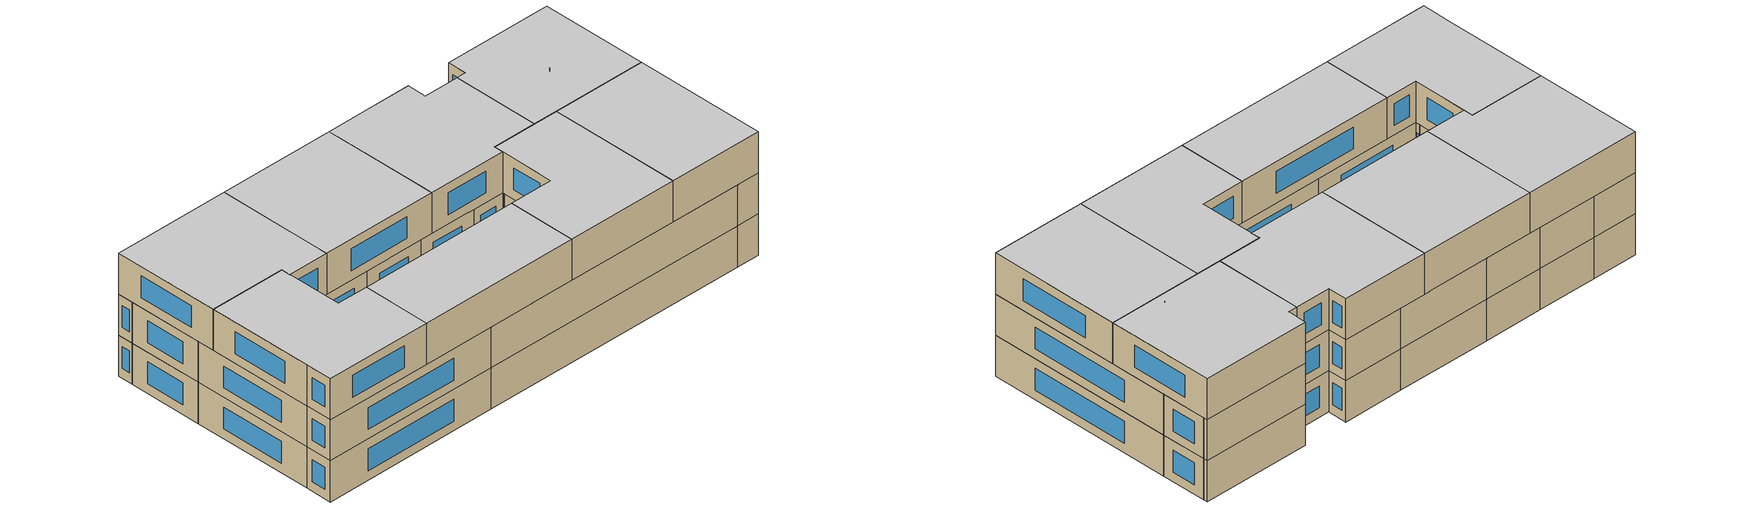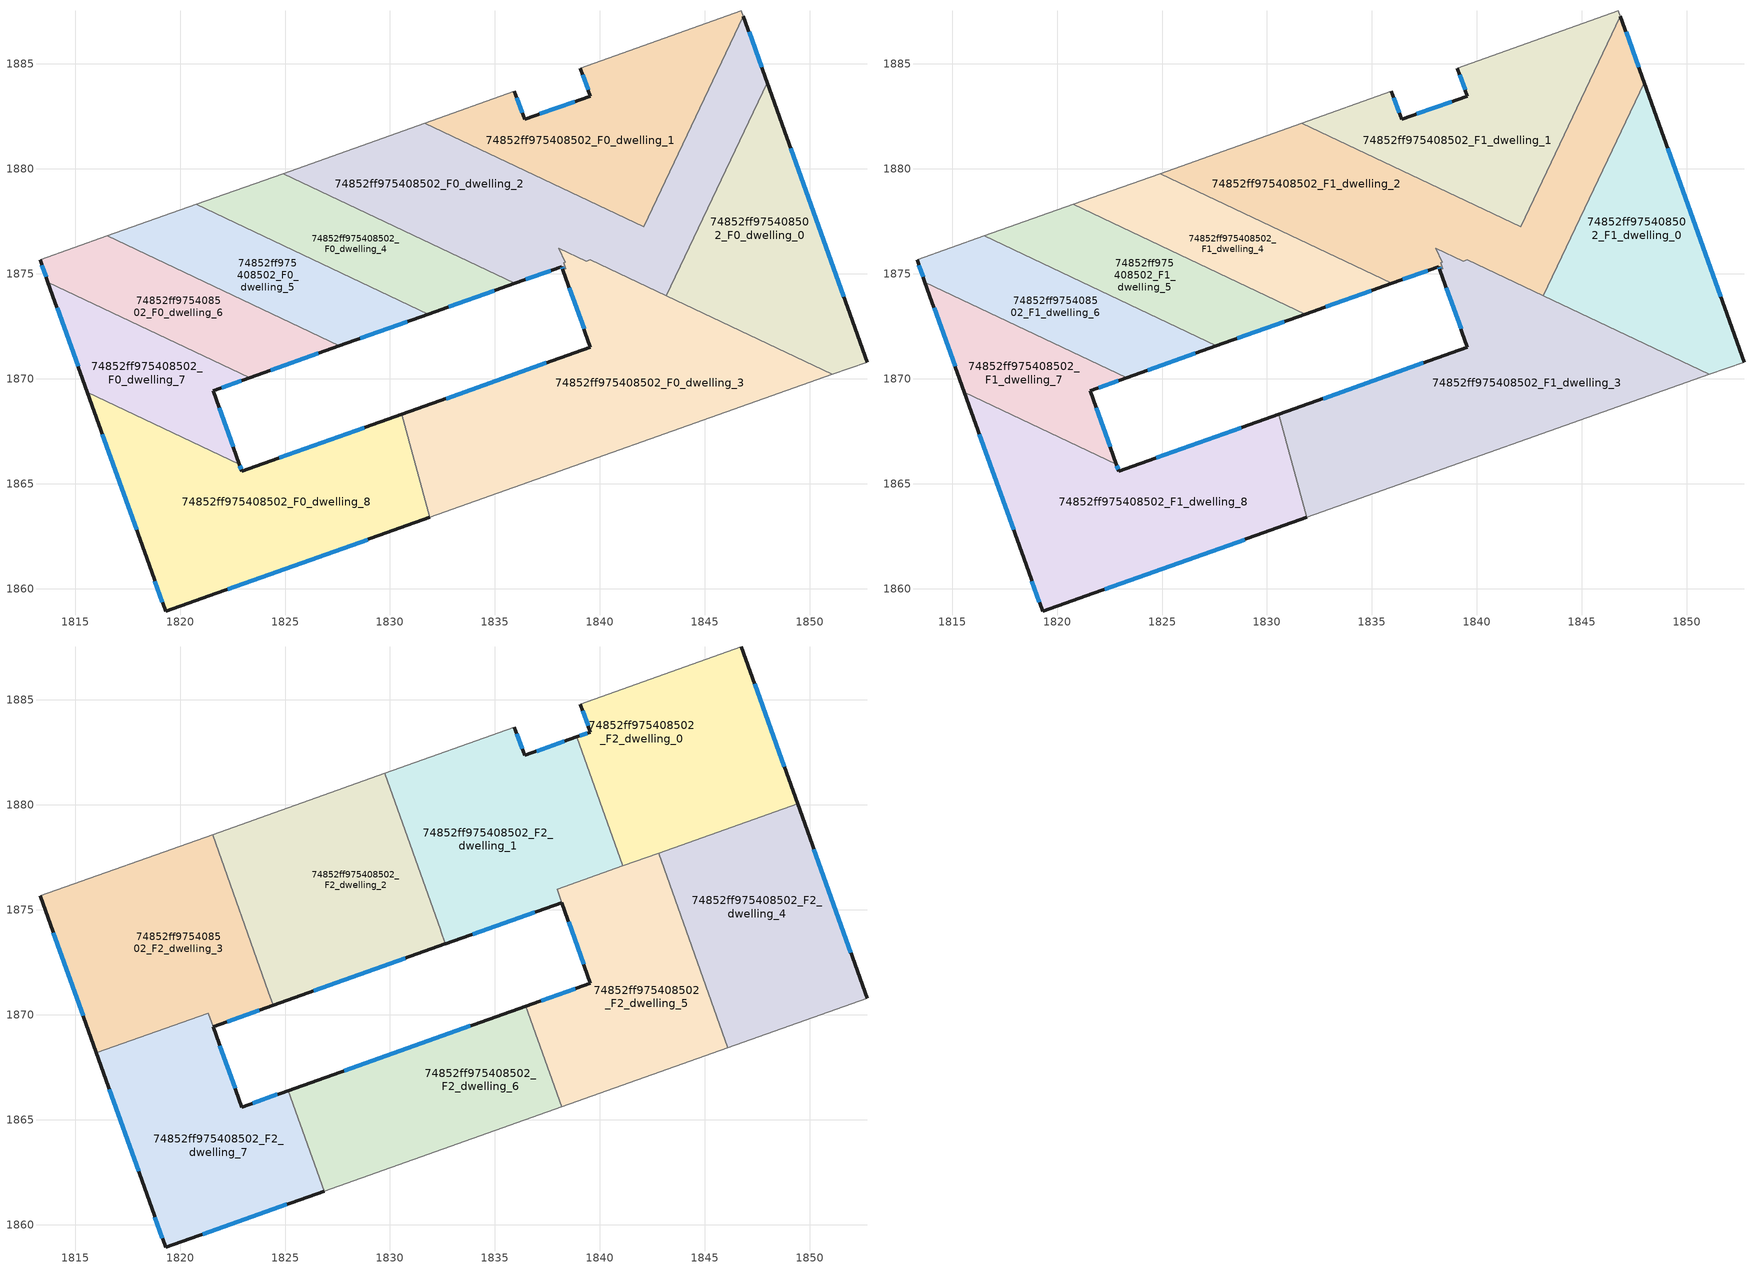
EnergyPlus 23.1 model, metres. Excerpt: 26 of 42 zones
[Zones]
74852ff975408502_F0_dwelling_0
 floor ground (EU_floor_Construction): 1847.98,1884.11 1852.73,1870.79 1851.09,1870.21 1843.17,1873.96 z0
 wall outside (EU_wall_Construction): 1852.73,1870.79 1847.98,1884.11 z0:3
 wall adiabatic (EU_wall_Construction): 1851.09,1870.21 1852.73,1870.79 z0:3
 wall to 74852ff975408502_F0_dwelling_2 (EU_wall_Construction): 1847.98,1884.11 1843.17,1873.96 z0:3
 wall to 74852ff975408502_F0_dwelling_3 (EU_wall_Construction): 1843.17,1873.96 1851.09,1870.21 z0:3
 window (EU_Window_Construction): 1851.62,1873.92 1849.09,1880.98 z0.7:2.3
74852ff975408502_F0_dwelling_1
 floor ground (EU_floor_Construction): 1846.75,1887.54 1846.85,1887.27 1842.1,1877.24 1831.67,1882.18 1835.93,1883.69 1836.41,1882.36 1839.55,1883.47 1839.07,1884.81 z0
 wall outside (EU_wall_Construction): 1839.07,1884.81 1839.55,1883.47 1836.41,1882.36 1835.93,1883.69 z0:3
 wall adiabatic (EU_wall_Construction): 1846.85,1887.27 1846.75,1887.54 1839.07,1884.81 / 1835.93,1883.69 1831.67,1882.18 z0:3
 wall to 74852ff975408502_F0_dwelling_2 (EU_wall_Construction): 1831.67,1882.18 1842.1,1877.24 1846.85,1887.27 z0:3
 window (EU_Window_Construction): 1839.18,1884.49 1839.44,1883.78 / 1836.3,1882.67 1836.05,1883.38 / 1838.81,1883.21 1837.15,1882.62 z0.7:2.3
74852ff975408502_F0_dwelling_2
 floor ground (EU_floor_Construction): 1846.85,1887.27 1847.98,1884.11 1843.17,1873.96 1839.55,1875.67 1839.36,1875.6 1838.04,1876.22 1838.36,1875.56 1838.28,1875.53 1838.38,1875.25 1838.24,1875.2 1838.19,1875.34 1835.95,1874.55 1824.9,1879.78 1831.67,1882.18 1842.1,1877.24 z0
 wall outside (EU_wall_Construction): 1835.95,1874.55 1838.19,1875.34 1838.24,1875.2 / 1847.98,1884.11 1846.85,1887.27 z0:3
 wall to 74852ff975408502_F0_dwelling_3 (EU_wall_Construction): 1838.24,1875.2 1838.38,1875.25 1838.28,1875.53 1838.36,1875.56 1838.04,1876.22 1839.36,1875.6 1839.55,1875.67 1843.17,1873.96 z0:3
 wall to 74852ff975408502_F0_dwelling_4 (EU_wall_Construction): 1824.9,1879.78 1835.95,1874.55 z0:3
 wall adiabatic (EU_wall_Construction): 1831.67,1882.18 1824.9,1879.78 z0:3
 window (EU_Window_Construction): 1838.2,1875.31 1838.23,1875.23 / 1836.48,1874.73 1837.66,1875.16 / 1847.71,1884.85 1847.11,1886.53 z0.7:2.3
74852ff975408502_F0_dwelling_3
 floor ground (EU_floor_Construction): 1851.09,1870.21 1831.9,1863.39 1830.57,1868.31 1839.56,1871.5 1838.24,1875.2 1838.38,1875.25 1838.28,1875.53 1838.37,1875.56 1838.04,1876.22 1839.36,1875.6 1839.55,1875.67 z0
 wall outside (EU_wall_Construction): 1838.24,1875.2 1839.56,1871.5 1830.57,1868.31 z0:3
 wall adiabatic (EU_wall_Construction): 1831.9,1863.39 1851.09,1870.21 z0:3
 wall to 74852ff975408502_F0_dwelling_8 (EU_wall_Construction): 1830.57,1868.31 1831.9,1863.39 z0:3
 window (EU_Window_Construction): 1837.44,1870.75 1832.68,1869.06 / 1838.55,1874.33 1839.25,1872.37 z0.7:2.3
74852ff975408502_F0_dwelling_4
 floor ground (EU_floor_Construction): 1835.95,1874.55 1831.82,1873.08 1820.77,1878.31 1824.9,1879.78 z0
 wall outside (EU_wall_Construction): 1831.82,1873.08 1835.95,1874.55 z0:3
 wall to 74852ff975408502_F0_dwelling_5 (EU_wall_Construction): 1820.77,1878.31 1831.82,1873.08 z0:3
 wall adiabatic (EU_wall_Construction): 1824.9,1879.78 1820.77,1878.31 z0:3
 window (EU_Window_Construction): 1832.79,1873.42 1834.98,1874.2 z0.7:2.3
74852ff975408502_F0_dwelling_5
 floor ground (EU_floor_Construction): 1831.82,1873.08 1827.59,1871.58 1816.54,1876.81 1820.77,1878.31 z0
 wall outside (EU_wall_Construction): 1827.59,1871.58 1831.82,1873.08 z0:3
 wall to 74852ff975408502_F0_dwelling_6 (EU_wall_Construction): 1816.54,1876.81 1827.59,1871.58 z0:3
 wall adiabatic (EU_wall_Construction): 1820.77,1878.31 1816.54,1876.81 z0:3
 window (EU_Window_Construction): 1828.58,1871.93 1830.83,1872.73 z0.7:2.3
74852ff975408502_F0_dwelling_6
 floor ground (EU_floor_Construction): 1827.59,1871.58 1823.31,1870.06 1813.7,1874.61 1813.32,1875.67 1816.54,1876.81 z0
 wall outside (EU_wall_Construction): 1823.31,1870.06 1827.59,1871.58 / 1813.32,1875.67 1813.7,1874.61 z0:3
 wall to 74852ff975408502_F0_dwelling_7 (EU_wall_Construction): 1813.7,1874.61 1823.31,1870.06 z0:3
 wall adiabatic (EU_wall_Construction): 1816.54,1876.81 1813.32,1875.67 z0:3
 window (EU_Window_Construction): 1824.32,1870.41 1826.59,1871.22 / 1813.41,1875.42 1813.61,1874.86 z0.7:2.3
74852ff975408502_F0_dwelling_7
 floor ground (EU_floor_Construction): 1823.31,1870.06 1821.57,1869.44 1822.83,1865.94 1815.58,1869.37 1813.7,1874.61 z0
 wall outside (EU_wall_Construction): 1822.83,1865.94 1821.57,1869.44 1823.31,1870.06 / 1813.7,1874.61 1815.58,1869.37 z0:3
 wall to 74852ff975408502_F0_dwelling_8 (EU_wall_Construction): 1815.58,1869.37 1822.83,1865.94 z0:3
 window (EU_Window_Construction): 1822.53,1866.76 1821.87,1868.62 / 1814.14,1873.38 1815.14,1870.6 / 1821.98,1869.58 1822.9,1869.91 z0.7:2.3
74852ff975408502_F0_dwelling_8
 floor ground (EU_floor_Construction): 1830.57,1868.31 1831.9,1863.39 1819.31,1858.92 1818.64,1860.8 1815.58,1869.37 1822.83,1865.94 1822.95,1865.6 z0
 wall outside (EU_wall_Construction): 1815.58,1869.37 1818.64,1860.8 1819.31,1858.92 1831.9,1863.39 / 1830.57,1868.31 1822.95,1865.6 1822.83,1865.94 z0:3
 window (EU_Window_Construction): 1822.27,1859.97 1828.94,1862.34 / 1818.8,1860.36 1819.16,1859.36 / 1816.3,1867.36 1817.92,1862.82 / 1822.92,1865.68 1822.85,1865.86 / 1828.78,1867.67 1824.73,1866.24 z0.7:2.3
74852ff975408502_F1_dwelling_0
 floor to 74852ff975408502_F0_dwelling_0 (EU_floor_Construction): 1847.98,1884.11 1852.73,1870.79 1851.09,1870.21 1843.17,1873.96 z3
 wall outside (EU_wall_Construction): 1852.73,1870.79 1847.98,1884.11 z3:6
 wall adiabatic (EU_wall_Construction): 1851.09,1870.21 1852.73,1870.79 z3:6
 wall to 74852ff975408502_F1_dwelling_2 (EU_wall_Construction): 1847.98,1884.11 1843.17,1873.96 z3:6
 wall to 74852ff975408502_F1_dwelling_3 (EU_wall_Construction): 1843.17,1873.96 1851.09,1870.21 z3:6
 window (EU_Window_Construction): 1851.62,1873.92 1849.09,1880.98 z3.7:5.3
74852ff975408502_F1_dwelling_1
 floor to 74852ff975408502_F0_dwelling_1 (EU_floor_Construction): 1846.75,1887.54 1846.85,1887.27 1842.1,1877.24 1831.67,1882.18 1835.93,1883.69 1836.41,1882.36 1839.55,1883.47 1839.07,1884.81 z3
 wall outside (EU_wall_Construction): 1839.07,1884.81 1839.55,1883.47 1836.41,1882.36 1835.93,1883.69 z3:6
 wall adiabatic (EU_wall_Construction): 1846.85,1887.27 1846.75,1887.54 1839.07,1884.81 / 1835.93,1883.69 1831.67,1882.18 z3:6
 wall to 74852ff975408502_F1_dwelling_2 (EU_wall_Construction): 1831.67,1882.18 1842.1,1877.24 1846.85,1887.27 z3:6
 window (EU_Window_Construction): 1839.18,1884.49 1839.44,1883.78 / 1836.3,1882.67 1836.05,1883.38 / 1838.81,1883.21 1837.15,1882.62 z3.7:5.3
74852ff975408502_F1_dwelling_2
 floor to 74852ff975408502_F0_dwelling_2 (EU_floor_Construction): 1846.85,1887.27 1847.98,1884.11 1843.17,1873.96 1839.55,1875.67 1839.36,1875.6 1838.04,1876.22 1838.36,1875.56 1838.28,1875.53 1838.38,1875.25 1838.24,1875.2 1838.19,1875.34 1835.95,1874.55 1824.9,1879.78 1831.67,1882.18 1842.1,1877.24 z3
 wall outside (EU_wall_Construction): 1835.95,1874.55 1838.19,1875.34 1838.24,1875.2 / 1847.98,1884.11 1846.85,1887.27 z3:6
 wall to 74852ff975408502_F1_dwelling_3 (EU_wall_Construction): 1838.24,1875.2 1838.38,1875.25 1838.28,1875.53 1838.36,1875.56 1838.04,1876.22 1839.36,1875.6 1839.55,1875.67 1843.17,1873.96 z3:6
 wall to 74852ff975408502_F1_dwelling_4 (EU_wall_Construction): 1824.9,1879.78 1835.95,1874.55 z3:6
 wall adiabatic (EU_wall_Construction): 1831.67,1882.18 1824.9,1879.78 z3:6
 window (EU_Window_Construction): 1838.2,1875.31 1838.23,1875.23 / 1836.48,1874.73 1837.66,1875.16 / 1847.71,1884.85 1847.11,1886.53 z3.7:5.3
74852ff975408502_F1_dwelling_3
 floor to 74852ff975408502_F0_dwelling_3 (EU_floor_Construction): 1851.09,1870.21 1831.9,1863.39 1830.57,1868.31 1839.56,1871.5 1838.24,1875.2 1838.38,1875.25 1838.28,1875.53 1838.37,1875.56 1838.04,1876.22 1839.36,1875.6 1839.55,1875.67 z3
 wall outside (EU_wall_Construction): 1838.24,1875.2 1839.56,1871.5 1830.57,1868.31 z3:6
 wall adiabatic (EU_wall_Construction): 1831.9,1863.39 1851.09,1870.21 z3:6
 wall to 74852ff975408502_F1_dwelling_8 (EU_wall_Construction): 1830.57,1868.31 1831.9,1863.39 z3:6
 window (EU_Window_Construction): 1837.44,1870.75 1832.68,1869.06 / 1838.55,1874.33 1839.25,1872.37 z3.7:5.3
74852ff975408502_F1_dwelling_4
 floor to 74852ff975408502_F0_dwelling_4 (EU_floor_Construction): 1835.95,1874.55 1831.82,1873.08 1820.77,1878.31 1824.9,1879.78 z3
 wall outside (EU_wall_Construction): 1831.82,1873.08 1835.95,1874.55 z3:6
 wall to 74852ff975408502_F1_dwelling_5 (EU_wall_Construction): 1820.77,1878.31 1831.82,1873.08 z3:6
 wall adiabatic (EU_wall_Construction): 1824.9,1879.78 1820.77,1878.31 z3:6
 window (EU_Window_Construction): 1832.79,1873.42 1834.98,1874.2 z3.7:5.3
 ceiling adiabatic (EU_roof_Construction): 1835.95,1874.55 1831.48,1876.67 1832.65,1873.37 z6
74852ff975408502_F1_dwelling_5
 floor to 74852ff975408502_F0_dwelling_5 (EU_floor_Construction): 1831.82,1873.08 1827.59,1871.58 1816.54,1876.81 1820.77,1878.31 z3
 wall outside (EU_wall_Construction): 1827.59,1871.58 1831.82,1873.08 z3:6
 wall to 74852ff975408502_F1_dwelling_6 (EU_wall_Construction): 1816.54,1876.81 1827.59,1871.58 z3:6
 wall adiabatic (EU_wall_Construction): 1820.77,1878.31 1816.54,1876.81 z3:6
 window (EU_Window_Construction): 1828.58,1871.93 1830.83,1872.73 z3.7:5.3
74852ff975408502_F1_dwelling_6
 floor to 74852ff975408502_F0_dwelling_6 (EU_floor_Construction): 1827.59,1871.58 1823.31,1870.06 1813.7,1874.61 1813.32,1875.67 1816.54,1876.81 z3
 wall outside (EU_wall_Construction): 1823.31,1870.06 1827.59,1871.58 / 1813.32,1875.67 1813.7,1874.61 z3:6
 wall to 74852ff975408502_F1_dwelling_7 (EU_wall_Construction): 1813.7,1874.61 1823.31,1870.06 z3:6
 wall adiabatic (EU_wall_Construction): 1816.54,1876.81 1813.32,1875.67 z3:6
 window (EU_Window_Construction): 1824.32,1870.41 1826.59,1871.22 / 1813.41,1875.42 1813.61,1874.86 z3.7:5.3
74852ff975408502_F1_dwelling_7
 floor to 74852ff975408502_F0_dwelling_7 (EU_floor_Construction): 1823.31,1870.06 1821.57,1869.44 1822.83,1865.94 1815.58,1869.37 1813.7,1874.61 z3
 wall outside (EU_wall_Construction): 1822.83,1865.94 1821.57,1869.44 1823.31,1870.06 / 1813.7,1874.61 1815.58,1869.37 z3:6
 wall to 74852ff975408502_F1_dwelling_8 (EU_wall_Construction): 1815.58,1869.37 1822.83,1865.94 z3:6
 window (EU_Window_Construction): 1822.53,1866.76 1821.87,1868.62 / 1814.14,1873.38 1815.14,1870.6 / 1821.98,1869.58 1822.9,1869.91 z3.7:5.3
 roof outside (EU_roof_Construction): 1822.82,1865.94 1821.57,1869.44 1821.34,1870.08 z6
74852ff975408502_F1_dwelling_8
 floor to 74852ff975408502_F0_dwelling_8 (EU_floor_Construction): 1830.57,1868.31 1831.9,1863.39 1819.31,1858.92 1818.64,1860.8 1815.58,1869.37 1822.83,1865.94 1822.95,1865.6 z3
 wall outside (EU_wall_Construction): 1815.58,1869.37 1818.64,1860.8 1819.31,1858.92 1831.9,1863.39 / 1830.57,1868.31 1822.95,1865.6 1822.83,1865.94 z3:6
 window (EU_Window_Construction): 1822.27,1859.97 1828.94,1862.34 / 1818.8,1860.36 1819.16,1859.36 / 1816.3,1867.36 1817.92,1862.82 / 1822.92,1865.68 1822.85,1865.86 / 1828.78,1867.67 1824.73,1866.24 z3.7:5.3
74852ff975408502_F2_dwelling_0
 floor to 74852ff975408502_F1_dwelling_1 (EU_floor_Construction): 1846.75,1887.54 1846.85,1887.27 1842.22,1877.5 1841.84,1877.36 1840.82,1877.85 1838.9,1883.24 1839.55,1883.47 1839.07,1884.81 z6
 floor to 74852ff975408502_F1_dwelling_2 (EU_floor_Construction): 1846.85,1887.27 1847.98,1884.11 1845.37,1878.62 1842.22,1877.5 z6; 1841.84,1877.36 1841.08,1877.09 1840.82,1877.85 z6
 floor to 74852ff975408502_F1_dwelling_0 (EU_floor_Construction): 1847.98,1884.11 1849.42,1880.05 1845.37,1878.62 z6
 wall outside (EU_wall_Construction): 1849.42,1880.05 1846.75,1887.54 / 1839.07,1884.81 1839.55,1883.47 1838.9,1883.24 z6:9
 wall to 74852ff975408502_F2_dwelling_1 (EU_wall_Construction): 1838.9,1883.24 1841.08,1877.09 z6:9
 wall adiabatic (EU_wall_Construction): 1846.75,1887.54 1839.07,1884.81 z6:9
 wall to 74852ff975408502_F2_dwelling_4 (EU_wall_Construction): 1842.8,1877.7 1849.42,1880.05 z6:9
 wall to 74852ff975408502_F2_dwelling_5 (EU_wall_Construction): 1841.08,1877.09 1842.8,1877.7 z6:9
 window (EU_Window_Construction): 1848.8,1881.81 1847.38,1885.78 / 1839.4,1883.42 1839.05,1883.29 / 1839.18,1884.49 1839.44,1883.78 z6.7:8.3
 ceiling to 74852ff975408502_F3_dwelling_0 (EU_floor_Construction): 1849.42,1880.05 1846.75,1887.54 1839.07,1884.81 1839.55,1883.47 1838.9,1883.24 1841.08,1877.09 z9
74852ff975408502_F2_dwelling_1
 floor to 74852ff975408502_F1_dwelling_2 (EU_floor_Construction): 1840.82,1877.85 1841.08,1877.09 1838.29,1876.1 1838.04,1876.22 1838.13,1876.04 1837.96,1875.98 1838.19,1875.34 1835.95,1874.55 1831.48,1876.66 1829.76,1881.5 1831.67,1882.18 z6
 floor to 74852ff975408502_F1_dwelling_1 (EU_floor_Construction): 1838.9,1883.24 1840.82,1877.85 1831.67,1882.18 1835.93,1883.69 1836.41,1882.36 z6
 floor to 74852ff975408502_F1_dwelling_3 (EU_floor_Construction): 1838.29,1876.1 1838.13,1876.04 1838.04,1876.22 z6
 floor adiabatic (EU_floor_Construction): 1835.95,1874.55 1832.65,1873.38 1831.48,1876.66 z6
 wall outside (EU_wall_Construction): 1838.9,1883.24 1836.41,1882.36 1835.93,1883.69 / 1832.65,1873.38 1838.19,1875.34 z6:9
 wall adiabatic (EU_wall_Construction): 1835.93,1883.69 1829.76,1881.5 z6:9
 wall to 74852ff975408502_F2_dwelling_5 (EU_wall_Construction): 1838.19,1875.34 1837.96,1875.98 / 1837.97,1875.99 1841.08,1877.09 z6:9
 wall to 74852ff975408502_F2_dwelling_2 (EU_wall_Construction): 1829.76,1881.5 1832.42,1874.02 / 1832.42,1874.01 1832.65,1873.37 z6:9
 window (EU_Window_Construction): 1836.3,1882.67 1836.05,1883.38 / 1838.32,1883.03 1837,1882.57 / 1833.95,1873.84 1836.89,1874.88 z6.7:8.3
 ceiling to 74852ff975408502_F3_dwelling_1 (EU_floor_Construction): 1838.19,1875.34 1837.96,1875.98 1841.08,1877.09 1838.9,1883.24 1836.41,1882.36 1835.93,1883.69 1829.76,1881.5 1832.42,1874.02 1832.65,1873.37 z9
74852ff975408502_F2_dwelling_2
 floor to 74852ff975408502_F1_dwelling_4 (EU_floor_Construction): 1831.48,1876.67 1832.65,1873.37 1831.82,1873.08 1821.82,1877.82 1821.55,1878.59 1824.9,1879.78 z6
 floor to 74852ff975408502_F1_dwelling_5 (EU_floor_Construction): 1831.82,1873.08 1827.59,1871.58 1823.32,1873.6 1821.82,1877.82 z6
 floor to 74852ff975408502_F1_dwelling_2 (EU_floor_Construction): 1829.76,1881.5 1831.48,1876.67 1824.9,1879.78 z6
 floor to 74852ff975408502_F1_dwelling_6 (EU_floor_Construction): 1827.59,1871.58 1824.44,1870.46 1823.32,1873.6 z6
 wall outside (EU_wall_Construction): 1824.44,1870.46 1832.65,1873.37 z6:9
 wall adiabatic (EU_wall_Construction): 1829.76,1881.5 1821.55,1878.59 z6:9
 wall to 74852ff975408502_F2_dwelling_3 (EU_wall_Construction): 1821.55,1878.59 1824.21,1871.1 1824.43,1870.46 z6:9
 window (EU_Window_Construction): 1826.37,1871.14 1830.72,1872.69 z6.7:8.3
 ceiling to 74852ff975408502_F3_dwelling_2 (EU_floor_Construction): 1832.65,1873.37 1829.76,1881.5 1821.55,1878.59 1824.44,1870.46 z9
74852ff975408502_F2_dwelling_3
 floor to 74852ff975408502_F1_dwelling_6 (EU_floor_Construction): 1823.32,1873.6 1824.43,1870.46 1823.31,1870.06 1813.7,1874.61 1813.32,1875.67 1816.54,1876.81 z6
 floor to 74852ff975408502_F1_dwelling_7 (EU_floor_Construction): 1823.31,1870.06 1821.57,1869.44 1821.34,1870.08 1817.19,1868.61 1815.58,1869.37 1813.7,1874.61 z6
 floor to 74852ff975408502_F1_dwelling_5 (EU_floor_Construction): 1821.82,1877.82 1823.32,1873.6 1816.54,1876.81 1820.77,1878.31 z6
 floor to 74852ff975408502_F1_dwelling_8 (EU_floor_Construction): 1817.19,1868.61 1816,1868.19 1815.58,1869.37 z6
 floor to 74852ff975408502_F1_dwelling_4 (EU_floor_Construction): 1821.55,1878.59 1821.82,1877.82 1820.77,1878.31 z6
 wall outside (EU_wall_Construction): 1813.32,1875.67 1816,1868.18 / 1821.57,1869.44 1824.43,1870.46 z6:9
 wall to 74852ff975408502_F2_dwelling_7 (EU_wall_Construction): 1816,1868.18 1821.34,1870.08 1821.57,1869.44 z6:9
 wall adiabatic (EU_wall_Construction): 1821.55,1878.59 1813.32,1875.67 z6:9
 window (EU_Window_Construction): 1813.95,1873.91 1815.37,1869.94 / 1822.24,1869.68 1823.76,1870.22 z6.7:8.3
 ceiling to 74852ff975408502_F3_dwelling_3 (EU_floor_Construction): 1824.43,1870.46 1821.55,1878.59 1813.32,1875.67 1816,1868.18 1821.34,1870.08 1821.57,1869.44 z9
74852ff975408502_F2_dwelling_4
 floor to 74852ff975408502_F1_dwelling_0 (EU_floor_Construction): 1849.42,1880.05 1852.73,1870.79 1851.09,1870.21 1844.32,1873.41 1843.72,1875.12 1845.37,1878.62 z6
 floor to 74852ff975408502_F1_dwelling_2 (EU_floor_Construction): 1845.37,1878.62 1843.72,1875.12 1842.8,1877.7 z6
 floor to 74852ff975408502_F1_dwelling_3 (EU_floor_Construction): 1851.09,1870.21 1846.09,1868.43 1844.32,1873.41 z6
 wall outside (EU_wall_Construction): 1852.73,1870.79 1849.42,1880.05 z6:9
 wall to 74852ff975408502_F2_dwelling_5 (EU_wall_Construction): 1842.8,1877.7 1846.09,1868.43 z6:9
 wall adiabatic (EU_wall_Construction): 1846.09,1868.43 1852.73,1870.79 z6:9
 window (EU_Window_Construction): 1851.95,1872.96 1850.2,1877.88 z6.7:8.3
 ceiling to 74852ff975408502_F3_dwelling_4 (EU_floor_Construction): 1852.73,1870.79 1849.42,1880.05 1842.8,1877.7 1846.09,1868.43 z9
74852ff975408502_F2_dwelling_5
 floor to 74852ff975408502_F1_dwelling_3 (EU_floor_Construction): 1844.32,1873.41 1846.09,1868.43 1838.18,1865.62 1836.48,1870.41 1839.56,1871.5 1838.24,1875.2 1838.38,1875.25 1838.28,1875.53 1838.37,1875.56 1838.13,1876.04 1838.29,1876.1 1839.36,1875.6 1839.55,1875.67 z6
 floor to 74852ff975408502_F1_dwelling_2 (EU_floor_Construction): 1838.13,1876.04 1838.36,1875.56 1838.28,1875.53 1838.38,1875.25 1838.24,1875.2 1838.19,1875.34 1837.96,1875.98 z6; 1842.8,1877.7 1843.72,1875.12 1843.17,1873.96 1839.55,1875.67 1839.36,1875.6 1838.29,1876.1 1841.84,1877.36 1842.1,1877.24 1842.22,1877.5 z6
 floor to 74852ff975408502_F1_dwelling_0 (EU_floor_Construction): 1843.72,1875.12 1844.32,1873.41 1843.17,1873.96 z6
 floor to 74852ff975408502_F1_dwelling_1 (EU_floor_Construction): 1842.22,1877.5 1842.1,1877.24 1841.84,1877.36 z6
 wall outside (EU_wall_Construction): 1838.19,1875.34 1839.56,1871.5 1836.48,1870.41 z6:9
 wall adiabatic (EU_wall_Construction): 1838.18,1865.62 1846.09,1868.43 z6:9
 wall to 74852ff975408502_F2_dwelling_6 (EU_wall_Construction): 1836.48,1870.41 1838.18,1865.62 z6:9
 window (EU_Window_Construction): 1838.51,1874.44 1839.24,1872.4 / 1838.83,1871.25 1837.2,1870.67 z6.7:8.3
 ceiling to 74852ff975408502_F3_dwelling_5 (EU_floor_Construction): 1846.09,1868.43 1842.8,1877.7 1837.97,1875.99 1839.56,1871.5 1836.48,1870.41 1838.18,1865.62 z9
74852ff975408502_F2_dwelling_6
 floor to 74852ff975408502_F1_dwelling_8 (EU_floor_Construction): 1830.57,1868.31 1831.9,1863.39 1826.86,1861.6 1825.16,1866.39 z6
 floor to 74852ff975408502_F1_dwelling_3 (EU_floor_Construction): 1836.48,1870.41 1838.18,1865.62 1831.9,1863.39 1830.57,1868.31 z6
 wall outside (EU_wall_Construction): 1836.48,1870.41 1825.16,1866.39 z6:9
 wall adiabatic (EU_wall_Construction): 1826.86,1861.6 1838.18,1865.62 z6:9
 wall to 74852ff975408502_F2_dwelling_7 (EU_wall_Construction): 1825.16,1866.39 1826.86,1861.6 z6:9
 window (EU_Window_Construction): 1833.82,1869.47 1827.82,1867.33 z6.7:8.3
 ceiling to 74852ff975408502_F3_dwelling_6 (EU_floor_Construction): 1838.18,1865.62 1836.48,1870.41 1825.16,1866.39 1826.86,1861.6 z9
74852ff975408502_F2_dwelling_7
 floor to 74852ff975408502_F1_dwelling_8 (EU_floor_Construction): 1825.16,1866.39 1826.86,1861.6 1819.31,1858.92 1818.64,1860.8 1816,1868.19 1817.19,1868.61 1822.82,1865.94 1822.95,1865.6 z6
 floor to 74852ff975408502_F1_dwelling_7 (EU_floor_Construction): 1821.34,1870.08 1822.82,1865.94 1817.19,1868.61 z6
 wall outside (EU_wall_Construction): 1816,1868.18 1818.64,1860.8 1819.31,1858.92 1826.86,1861.6 / 1825.16,1866.39 1822.95,1865.6 1821.57,1869.43 z6:9
 window (EU_Window_Construction): 1821.09,1859.55 1825.09,1860.97 / 1818.8,1860.36 1819.16,1859.36 / 1816.62,1866.45 1818.02,1862.54 / 1822.62,1866.5 1821.9,1868.53 / 1824.64,1866.2 1823.46,1865.79 z6.7:8.3
 ceiling to 74852ff975408502_F3_dwelling_7 (EU_floor_Construction): 1826.86,1861.6 1825.16,1866.39 1822.95,1865.6 1821.34,1870.08 1816,1868.18 1818.64,1860.8 1819.31,1858.92 z9
[Building]
EU S2 Campaign: North Axis=0; Terrain=City; Solar Distribution=FullExterior
[Site:Location]
Budapest.Ferenc.Liszt.Intl.AP: Latitude=47.437; Longitude=19.256; Time Zone=1; Elevation=185
[SizingPeriod:WeatherFileDays]
AnnualSizingPeriod: Begin Month=1; Begin Day of Month=1; End Month=12; End Day of Month=31; Day of Week for Start Day=Monday; Use Weather File Daylight Saving Period=No; Use Weather File Rain and Snow Indicators=No
[MATERIAL]
EU_InternalMass_Material: Roughness=MediumRough; Thickness=0.1; Conductivity=1; Density=1800; Specific Heat=900; Thermal Absorptance=0.9; Solar Absorptance=0.7; Visible Absorptance=0.7
[MATERIAL:NOMASS] Roughness=MediumRough; Thermal Absorptance=0.9; Solar Absorptance=0.7; Visible Absorptance=0.7
Name | Thermal Resistance
EU_wall_NoMass | 0.832559
EU_roof_NoMass | 1.39638
EU_floor_NoMass | 0.872794
[WINDOWMATERIAL:SIMPLEGLAZINGSYSTEM]
EU_Window_SimpleGlazing: UFactor=2.79869; Solar Heat Gain Coefficient=0.75; Visible Transmittance=0.75
[CONSTRUCTION]
EU_wall_Construction: EU_wall_NoMass
EU_roof_Construction: EU_roof_NoMass
EU_floor_Construction: EU_floor_NoMass
EU_Window_Construction: EU_Window_SimpleGlazing
EU_InternalMass_Construction: EU_InternalMass_Material
[ZONE] Type=1; Multiplier=1; Ceiling Height=autocalculate; Floor Area=autocalculate; Part of Total Floor Area=Yes
Name | Volume
74852ff975408502_F0_dwelling_0; 74852ff975408502_F1_dwelling_0 | 184.74
74852ff975408502_F2_dwelling_0 | 207.826
74852ff975408502_F0_dwelling_1; 74852ff975408502_F1_dwelling_1 | 184.71
74852ff975408502_F2_dwelling_1 | 219.847
74852ff975408502_F0_dwelling_2; 74852ff975408502_F1_dwelling_2 | 277.548
74852ff975408502_F2_dwelling_2 | 225.53
74852ff975408502_F0_dwelling_3; 74852ff975408502_F1_dwelling_3 | 309.728
74852ff975408502_F2_dwelling_3 | 214.062
74852ff975408502_F0_dwelling_4; 74852ff975408502_F1_dwelling_4 | 113.513
74852ff975408502_F2_dwelling_4 | 207.803
74852ff975408502_F0_dwelling_5; 74852ff975408502_F1_dwelling_5 | 116.233
74852ff975408502_F2_dwelling_5 | 201.158
74852ff975408502_F0_dwelling_6; 74852ff975408502_F1_dwelling_6 | 115.581
74852ff975408502_F2_dwelling_6 | 183.241
74852ff975408502_F0_dwelling_7; 74852ff975408502_F1_dwelling_7 | 99.7335
74852ff975408502_F2_dwelling_7 | 202.949
74852ff975408502_F0_dwelling_8; 74852ff975408502_F1_dwelling_8 | 260.769
[INTERNALMASS] Construction=EU_InternalMass_Construction
Name | Zone or ZoneList | Surface Area
74852ff975408502_F0_dwelling_0_EU_InternalMass | 74852ff975408502_F0_dwelling_0 | 61.577
74852ff975408502_F0_dwelling_1_EU_InternalMass | 74852ff975408502_F0_dwelling_1 | 61.569
74852ff975408502_F0_dwelling_2_EU_InternalMass | 74852ff975408502_F0_dwelling_2 | 92.5163
74852ff975408502_F0_dwelling_3_EU_InternalMass | 74852ff975408502_F0_dwelling_3 | 103.246
74852ff975408502_F0_dwelling_4_EU_InternalMass | 74852ff975408502_F0_dwelling_4 | 37.8378
74852ff975408502_F0_dwelling_5_EU_InternalMass | 74852ff975408502_F0_dwelling_5 | 38.744
74852ff975408502_F0_dwelling_6_EU_InternalMass | 74852ff975408502_F0_dwelling_6 | 38.527
74852ff975408502_F0_dwelling_7_EU_InternalMass | 74852ff975408502_F0_dwelling_7 | 33.2446
74852ff975408502_F0_dwelling_8_EU_InternalMass | 74852ff975408502_F0_dwelling_8 | 86.9241
74852ff975408502_F1_dwelling_0_EU_InternalMass | 74852ff975408502_F1_dwelling_0 | 61.577
74852ff975408502_F1_dwelling_1_EU_InternalMass | 74852ff975408502_F1_dwelling_1 | 61.569
74852ff975408502_F1_dwelling_2_EU_InternalMass | 74852ff975408502_F1_dwelling_2 | 92.5163
74852ff975408502_F1_dwelling_3_EU_InternalMass | 74852ff975408502_F1_dwelling_3 | 103.246
74852ff975408502_F1_dwelling_4_EU_InternalMass | 74852ff975408502_F1_dwelling_4 | 37.8378
74852ff975408502_F1_dwelling_5_EU_InternalMass | 74852ff975408502_F1_dwelling_5 | 38.744
74852ff975408502_F1_dwelling_6_EU_InternalMass | 74852ff975408502_F1_dwelling_6 | 38.527
74852ff975408502_F1_dwelling_7_EU_InternalMass | 74852ff975408502_F1_dwelling_7 | 33.2446
74852ff975408502_F1_dwelling_8_EU_InternalMass | 74852ff975408502_F1_dwelling_8 | 86.9241
74852ff975408502_F2_dwelling_0_EU_InternalMass | 74852ff975408502_F2_dwelling_0 | 69.2753
74852ff975408502_F2_dwelling_1_EU_InternalMass | 74852ff975408502_F2_dwelling_1 | 73.2923
74852ff975408502_F2_dwelling_2_EU_InternalMass | 74852ff975408502_F2_dwelling_2 | 75.2138
74852ff975408502_F2_dwelling_3_EU_InternalMass | 74852ff975408502_F2_dwelling_3 | 71.355
74852ff975408502_F2_dwelling_4_EU_InternalMass | 74852ff975408502_F2_dwelling_4 | 69.2677
74852ff975408502_F2_dwelling_5_EU_InternalMass | 74852ff975408502_F2_dwelling_5 | 67.0515
74852ff975408502_F2_dwelling_6_EU_InternalMass | 74852ff975408502_F2_dwelling_6 | 61.0803
74852ff975408502_F2_dwelling_7_EU_InternalMass | 74852ff975408502_F2_dwelling_7 | 67.6632
[OTHEREQUIPMENT] Fuel Type=Electricity; Design Level Calculation Method=Watts/Area; Power per Zone Floor Area=1; Fraction Latent=0; Fraction Radiant=0; Fraction Lost=0; Carbon Dioxide Generation Rate=0; EndUse Subcategory=EU_Step8_InternalGains
Name | Zone or ZoneList or Space or SpaceList | Schedule
EU_Step8_InternalGain_74852ff975408502_F0_dwelling_0_f000 | 74852ff975408502_F0_dwelling_0 | EU_Step8_GainSchedule_74852ff975408502_F0_dwelling_0_f000
EU_Step8_InternalGain_74852ff975408502_F0_dwelling_1_f000 | 74852ff975408502_F0_dwelling_1 | EU_Step8_GainSchedule_74852ff975408502_F0_dwelling_1_f000
EU_Step8_InternalGain_74852ff975408502_F0_dwelling_2_f000 | 74852ff975408502_F0_dwelling_2 | EU_Step8_GainSchedule_74852ff975408502_F0_dwelling_2_f000
EU_Step8_InternalGain_74852ff975408502_F0_dwelling_3_f000 | 74852ff975408502_F0_dwelling_3 | EU_Step8_GainSchedule_74852ff975408502_F0_dwelling_3_f000
EU_Step8_InternalGain_74852ff975408502_F0_dwelling_4_f000 | 74852ff975408502_F0_dwelling_4 | EU_Step8_GainSchedule_74852ff975408502_F0_dwelling_4_f000
EU_Step8_InternalGain_74852ff975408502_F0_dwelling_5_f000 | 74852ff975408502_F0_dwelling_5 | EU_Step8_GainSchedule_74852ff975408502_F0_dwelling_5_f000
EU_Step8_InternalGain_74852ff975408502_F0_dwelling_6_f000 | 74852ff975408502_F0_dwelling_6 | EU_Step8_GainSchedule_74852ff975408502_F0_dwelling_6_f000
EU_Step8_InternalGain_74852ff975408502_F0_dwelling_7_f000 | 74852ff975408502_F0_dwelling_7 | EU_Step8_GainSchedule_74852ff975408502_F0_dwelling_7_f000
EU_Step8_InternalGain_74852ff975408502_F0_dwelling_8_f000 | 74852ff975408502_F0_dwelling_8 | EU_Step8_GainSchedule_74852ff975408502_F0_dwelling_8_f000
EU_Step8_InternalGain_74852ff975408502_F1_dwelling_0_f000 | 74852ff975408502_F1_dwelling_0 | EU_Step8_GainSchedule_74852ff975408502_F1_dwelling_0_f000
EU_Step8_InternalGain_74852ff975408502_F1_dwelling_1_f000 | 74852ff975408502_F1_dwelling_1 | EU_Step8_GainSchedule_74852ff975408502_F1_dwelling_1_f000
EU_Step8_InternalGain_74852ff975408502_F1_dwelling_2_f000 | 74852ff975408502_F1_dwelling_2 | EU_Step8_GainSchedule_74852ff975408502_F1_dwelling_2_f000
EU_Step8_InternalGain_74852ff975408502_F1_dwelling_3_f000 | 74852ff975408502_F1_dwelling_3 | EU_Step8_GainSchedule_74852ff975408502_F1_dwelling_3_f000
EU_Step8_InternalGain_74852ff975408502_F1_dwelling_4_f000 | 74852ff975408502_F1_dwelling_4 | EU_Step8_GainSchedule_74852ff975408502_F1_dwelling_4_f000
EU_Step8_InternalGain_74852ff975408502_F1_dwelling_5_f000 | 74852ff975408502_F1_dwelling_5 | EU_Step8_GainSchedule_74852ff975408502_F1_dwelling_5_f000
EU_Step8_InternalGain_74852ff975408502_F1_dwelling_6_f000 | 74852ff975408502_F1_dwelling_6 | EU_Step8_GainSchedule_74852ff975408502_F1_dwelling_6_f000
EU_Step8_InternalGain_74852ff975408502_F1_dwelling_7_f000 | 74852ff975408502_F1_dwelling_7 | EU_Step8_GainSchedule_74852ff975408502_F1_dwelling_7_f000
EU_Step8_InternalGain_74852ff975408502_F1_dwelling_8_f000 | 74852ff975408502_F1_dwelling_8 | EU_Step8_GainSchedule_74852ff975408502_F1_dwelling_8_f000
EU_Step8_InternalGain_74852ff975408502_F2_dwelling_0_f000 | 74852ff975408502_F2_dwelling_0 | EU_Step8_GainSchedule_74852ff975408502_F2_dwelling_0_f000
EU_Step8_InternalGain_74852ff975408502_F2_dwelling_1_f000 | 74852ff975408502_F2_dwelling_1 | EU_Step8_GainSchedule_74852ff975408502_F2_dwelling_1_f000
EU_Step8_InternalGain_74852ff975408502_F2_dwelling_2_f000 | 74852ff975408502_F2_dwelling_2 | EU_Step8_GainSchedule_74852ff975408502_F2_dwelling_2_f000
EU_Step8_InternalGain_74852ff975408502_F2_dwelling_3_f000 | 74852ff975408502_F2_dwelling_3 | EU_Step8_GainSchedule_74852ff975408502_F2_dwelling_3_f000
EU_Step8_InternalGain_74852ff975408502_F2_dwelling_4_f000 | 74852ff975408502_F2_dwelling_4 | EU_Step8_GainSchedule_74852ff975408502_F2_dwelling_4_f000
EU_Step8_InternalGain_74852ff975408502_F2_dwelling_5_f000 | 74852ff975408502_F2_dwelling_5 | EU_Step8_GainSchedule_74852ff975408502_F2_dwelling_5_f000
EU_Step8_InternalGain_74852ff975408502_F2_dwelling_6_f000 | 74852ff975408502_F2_dwelling_6 | EU_Step8_GainSchedule_74852ff975408502_F2_dwelling_6_f000
EU_Step8_InternalGain_74852ff975408502_F2_dwelling_7_f000 | 74852ff975408502_F2_dwelling_7 | EU_Step8_GainSchedule_74852ff975408502_F2_dwelling_7_f000
[ZONEVENTILATION:DESIGNFLOWRATE] Schedule=EU_AlwaysOn; Design Flow Rate Calculation Method=AirChanges/Hour; Air Changes per Hour=0.475469; Ventilation Type=Natural; Fan Pressure Rise=0; Fan Total Efficiency=1; Constant Term Coefficient=1; Temperature Term Coefficient=0; Velocity Term Coefficient=0; Velocity Squared Term Coefficient=0; Minimum Indoor Temperature=-100; Maximum Indoor Temperature=100; Delta Temperature=-100; Minimum Outdoor Temperature=-100; Maximum Outdoor Temperature=100; Maximum Wind Speed=40
Name | Zone or ZoneList or Space or SpaceList
EU_ConstantAir_74852ff975408502_F0_dwelling_0 | 74852ff975408502_F0_dwelling_0
EU_ConstantAir_74852ff975408502_F0_dwelling_1 | 74852ff975408502_F0_dwelling_1
EU_ConstantAir_74852ff975408502_F0_dwelling_2 | 74852ff975408502_F0_dwelling_2
EU_ConstantAir_74852ff975408502_F0_dwelling_3 | 74852ff975408502_F0_dwelling_3
EU_ConstantAir_74852ff975408502_F0_dwelling_4 | 74852ff975408502_F0_dwelling_4
EU_ConstantAir_74852ff975408502_F0_dwelling_5 | 74852ff975408502_F0_dwelling_5
EU_ConstantAir_74852ff975408502_F0_dwelling_6 | 74852ff975408502_F0_dwelling_6
EU_ConstantAir_74852ff975408502_F0_dwelling_7 | 74852ff975408502_F0_dwelling_7
EU_ConstantAir_74852ff975408502_F0_dwelling_8 | 74852ff975408502_F0_dwelling_8
EU_ConstantAir_74852ff975408502_F1_dwelling_0 | 74852ff975408502_F1_dwelling_0
EU_ConstantAir_74852ff975408502_F1_dwelling_1 | 74852ff975408502_F1_dwelling_1
EU_ConstantAir_74852ff975408502_F1_dwelling_2 | 74852ff975408502_F1_dwelling_2
EU_ConstantAir_74852ff975408502_F1_dwelling_3 | 74852ff975408502_F1_dwelling_3
EU_ConstantAir_74852ff975408502_F1_dwelling_4 | 74852ff975408502_F1_dwelling_4
EU_ConstantAir_74852ff975408502_F1_dwelling_5 | 74852ff975408502_F1_dwelling_5
EU_ConstantAir_74852ff975408502_F1_dwelling_6 | 74852ff975408502_F1_dwelling_6
EU_ConstantAir_74852ff975408502_F1_dwelling_7 | 74852ff975408502_F1_dwelling_7
EU_ConstantAir_74852ff975408502_F1_dwelling_8 | 74852ff975408502_F1_dwelling_8
EU_ConstantAir_74852ff975408502_F2_dwelling_0 | 74852ff975408502_F2_dwelling_0
EU_ConstantAir_74852ff975408502_F2_dwelling_1 | 74852ff975408502_F2_dwelling_1
EU_ConstantAir_74852ff975408502_F2_dwelling_2 | 74852ff975408502_F2_dwelling_2
EU_ConstantAir_74852ff975408502_F2_dwelling_3 | 74852ff975408502_F2_dwelling_3
EU_ConstantAir_74852ff975408502_F2_dwelling_4 | 74852ff975408502_F2_dwelling_4
EU_ConstantAir_74852ff975408502_F2_dwelling_5 | 74852ff975408502_F2_dwelling_5
EU_ConstantAir_74852ff975408502_F2_dwelling_6 | 74852ff975408502_F2_dwelling_6
EU_ConstantAir_74852ff975408502_F2_dwelling_7 | 74852ff975408502_F2_dwelling_7
[HVACTEMPLATE:THERMOSTAT] Constant Heating Setpoint=20; Constant Cooling Setpoint=50
EU_HeatOnly_74852ff975408502_F0_dwelling_0; EU_HeatOnly_74852ff975408502_F0_dwelling_1; EU_HeatOnly_74852ff975408502_F0_dwelling_2; EU_HeatOnly_74852ff975408502_F0_dwelling_3; EU_HeatOnly_74852ff975408502_F0_dwelling_4; EU_HeatOnly_74852ff975408502_F0_dwelling_5; EU_HeatOnly_74852ff975408502_F0_dwelling_6; EU_HeatOnly_74852ff975408502_F0_dwelling_7; EU_HeatOnly_74852ff975408502_F0_dwelling_8; EU_HeatOnly_74852ff975408502_F1_dwelling_0; EU_HeatOnly_74852ff975408502_F1_dwelling_1; EU_HeatOnly_74852ff975408502_F1_dwelling_2; EU_HeatOnly_74852ff975408502_F1_dwelling_3; EU_HeatOnly_74852ff975408502_F1_dwelling_4; EU_HeatOnly_74852ff975408502_F1_dwelling_5; EU_HeatOnly_74852ff975408502_F1_dwelling_6; EU_HeatOnly_74852ff975408502_F1_dwelling_7; EU_HeatOnly_74852ff975408502_F1_dwelling_8; EU_HeatOnly_74852ff975408502_F2_dwelling_0; EU_HeatOnly_74852ff975408502_F2_dwelling_1; EU_HeatOnly_74852ff975408502_F2_dwelling_2; EU_HeatOnly_74852ff975408502_F2_dwelling_3; EU_HeatOnly_74852ff975408502_F2_dwelling_4; EU_HeatOnly_74852ff975408502_F2_dwelling_5; EU_HeatOnly_74852ff975408502_F2_dwelling_6; EU_HeatOnly_74852ff975408502_F2_dwelling_7; EU_HeatOnly_74852ff975408502_F3_dwelling_0; EU_HeatOnly_74852ff975408502_F3_dwelling_1; EU_HeatOnly_74852ff975408502_F3_dwelling_2; EU_HeatOnly_74852ff975408502_F3_dwelling_3; EU_HeatOnly_74852ff975408502_F3_dwelling_4; EU_HeatOnly_74852ff975408502_F3_dwelling_5; EU_HeatOnly_74852ff975408502_F3_dwelling_6; EU_HeatOnly_74852ff975408502_F3_dwelling_7; EU_HeatOnly_74852ff975408502_F4_dwelling_0; EU_HeatOnly_74852ff975408502_F4_dwelling_1; EU_HeatOnly_74852ff975408502_F4_dwelling_2; EU_HeatOnly_74852ff975408502_F4_dwelling_3; EU_HeatOnly_74852ff975408502_F4_dwelling_4; EU_HeatOnly_74852ff975408502_F4_dwelling_5; EU_HeatOnly_74852ff975408502_F4_dwelling_6; EU_HeatOnly_74852ff975408502_F4_dwelling_7
[HVACTEMPLATE:ZONE:IDEALLOADSAIRSYSTEM] System Availability Schedule=EU_AlwaysOn; Maximum Heating Supply Air Temperature=50; Minimum Cooling Supply Air Temperature=13; Maximum Heating Supply Air Humidity Ratio=0.0156; Minimum Cooling Supply Air Humidity Ratio=0.0077; Heating Limit=NoLimit; Cooling Limit=NoLimit; Heating Availability Schedule=EU_AlwaysOn; Cooling Availability Schedule=EU_CoolingOff; Dehumidification Control Type=ConstantSensibleHeatRatio; Cooling Sensible Heat Ratio=0.7; Dehumidification Setpoint=60; Humidification Control Type=None; Humidification Setpoint=30; Outdoor Air Method=None; Outdoor Air Flow Rate per Person=0.00944; Outdoor Air Flow Rate per Zone Floor Area=0; Outdoor Air Flow Rate per Zone=0; Demand Controlled Ventilation Type=None; Outdoor Air Economizer Type=NoEconomizer; Heat Recovery Type=None; Sensible Heat Recovery Effectiveness=0.7; Latent Heat Recovery Effectiveness=0.65
Name | Template Thermostat
74852ff975408502_F0_dwelling_0 | EU_HeatOnly_74852ff975408502_F0_dwelling_0
74852ff975408502_F0_dwelling_1 | EU_HeatOnly_74852ff975408502_F0_dwelling_1
74852ff975408502_F0_dwelling_2 | EU_HeatOnly_74852ff975408502_F0_dwelling_2
74852ff975408502_F0_dwelling_3 | EU_HeatOnly_74852ff975408502_F0_dwelling_3
74852ff975408502_F0_dwelling_4 | EU_HeatOnly_74852ff975408502_F0_dwelling_4
74852ff975408502_F0_dwelling_5 | EU_HeatOnly_74852ff975408502_F0_dwelling_5
74852ff975408502_F0_dwelling_6 | EU_HeatOnly_74852ff975408502_F0_dwelling_6
74852ff975408502_F0_dwelling_7 | EU_HeatOnly_74852ff975408502_F0_dwelling_7
74852ff975408502_F0_dwelling_8 | EU_HeatOnly_74852ff975408502_F0_dwelling_8
74852ff975408502_F1_dwelling_0 | EU_HeatOnly_74852ff975408502_F1_dwelling_0
74852ff975408502_F1_dwelling_1 | EU_HeatOnly_74852ff975408502_F1_dwelling_1
74852ff975408502_F1_dwelling_2 | EU_HeatOnly_74852ff975408502_F1_dwelling_2
74852ff975408502_F1_dwelling_3 | EU_HeatOnly_74852ff975408502_F1_dwelling_3
74852ff975408502_F1_dwelling_4 | EU_HeatOnly_74852ff975408502_F1_dwelling_4
74852ff975408502_F1_dwelling_5 | EU_HeatOnly_74852ff975408502_F1_dwelling_5
74852ff975408502_F1_dwelling_6 | EU_HeatOnly_74852ff975408502_F1_dwelling_6
74852ff975408502_F1_dwelling_7 | EU_HeatOnly_74852ff975408502_F1_dwelling_7
74852ff975408502_F1_dwelling_8 | EU_HeatOnly_74852ff975408502_F1_dwelling_8
74852ff975408502_F2_dwelling_0 | EU_HeatOnly_74852ff975408502_F2_dwelling_0
74852ff975408502_F2_dwelling_1 | EU_HeatOnly_74852ff975408502_F2_dwelling_1
74852ff975408502_F2_dwelling_2 | EU_HeatOnly_74852ff975408502_F2_dwelling_2
74852ff975408502_F2_dwelling_3 | EU_HeatOnly_74852ff975408502_F2_dwelling_3
74852ff975408502_F2_dwelling_4 | EU_HeatOnly_74852ff975408502_F2_dwelling_4
74852ff975408502_F2_dwelling_5 | EU_HeatOnly_74852ff975408502_F2_dwelling_5
74852ff975408502_F2_dwelling_6 | EU_HeatOnly_74852ff975408502_F2_dwelling_6
74852ff975408502_F2_dwelling_7 | EU_HeatOnly_74852ff975408502_F2_dwelling_7
[SIZING:ZONE] Zone Cooling Design Supply Air Temperature Input Method=SupplyAirTemperature; Zone Cooling Design Supply Air Temperature=13; Zone Heating Design Supply Air Temperature Input Method=SupplyAirTemperature; Zone Heating Design Supply Air Temperature=50; Zone Cooling Design Supply Air Humidity Ratio=0.008; Zone Heating Design Supply Air Humidity Ratio=0.008; Cooling Design Air Flow Method=DesignDay; Cooling Design Air Flow Rate=0; Cooling Minimum Air Flow per Zone Floor Area=0.000762; Cooling Minimum Air Flow=0; Cooling Minimum Air Flow Fraction=0.2; Heating Design Air Flow Method=DesignDay; Heating Design Air Flow Rate=0; Heating Maximum Air Flow per Zone Floor Area=0.002032; Heating Maximum Air Flow=0.141576; Heating Maximum Air Flow Fraction=0.3; Account for Dedicated Outdoor Air System=No; Dedicated Outdoor Air System Control Strategy=NeutralSupplyAir; Dedicated Outdoor Air Low Setpoint Temperature for Design=autosize; Dedicated Outdoor Air High Setpoint Temperature for Design=autosize; Zone Load Sizing Method=Sensible Load Only No Latent Load; Zone Latent Cooling Design Supply Air Humidity Ratio Input Method=HumidityRatioDifference; Zone Cooling Design Supply Air Humidity Ratio Difference=0.005; Zone Latent Heating Design Supply Air Humidity Ratio Input Method=HumidityRatioDifference; Zone Humidification Design Supply Air Humidity Ratio Difference=0.005
74852ff975408502_F0_dwelling_0; 74852ff975408502_F0_dwelling_1; 74852ff975408502_F0_dwelling_2; 74852ff975408502_F0_dwelling_3; 74852ff975408502_F0_dwelling_4; 74852ff975408502_F0_dwelling_5; 74852ff975408502_F0_dwelling_6; 74852ff975408502_F0_dwelling_7; 74852ff975408502_F0_dwelling_8; 74852ff975408502_F1_dwelling_0; 74852ff975408502_F1_dwelling_1; 74852ff975408502_F1_dwelling_2; 74852ff975408502_F1_dwelling_3; 74852ff975408502_F1_dwelling_4; 74852ff975408502_F1_dwelling_5; 74852ff975408502_F1_dwelling_6; 74852ff975408502_F1_dwelling_7; 74852ff975408502_F1_dwelling_8; 74852ff975408502_F2_dwelling_0; 74852ff975408502_F2_dwelling_1; 74852ff975408502_F2_dwelling_2; 74852ff975408502_F2_dwelling_3; 74852ff975408502_F2_dwelling_4; 74852ff975408502_F2_dwelling_5; 74852ff975408502_F2_dwelling_6; 74852ff975408502_F2_dwelling_7
[SCHEDULE:CONSTANT]
Name | Hourly Value
EU_AlwaysOn | 1
EU_CoolingOff | 0
[SCHEDULE:FILE] Column Number=1; Rows to Skip at Top=0; Number of Hours of Data=8760; Column Separator=Comma; Interpolate to Timestep=No; Minutes per Item=60; Adjust Schedule for Daylight Savings=Yes
Name | File
EU_Step8_GainSchedule_74852ff975408502_F0_dwelling_0_f000 | ../../schedules/74852ff975408502/74852ff975408502_F0_dwelling_0_f000_gain.csv
EU_Step8_GainSchedule_74852ff975408502_F0_dwelling_1_f000 | ../../schedules/74852ff975408502/74852ff975408502_F0_dwelling_1_f000_gain.csv
EU_Step8_GainSchedule_74852ff975408502_F0_dwelling_2_f000 | ../../schedules/74852ff975408502/74852ff975408502_F0_dwelling_2_f000_gain.csv
EU_Step8_GainSchedule_74852ff975408502_F0_dwelling_3_f000 | ../../schedules/74852ff975408502/74852ff975408502_F0_dwelling_3_f000_gain.csv
EU_Step8_GainSchedule_74852ff975408502_F0_dwelling_4_f000 | ../../schedules/74852ff975408502/74852ff975408502_F0_dwelling_4_f000_gain.csv
EU_Step8_GainSchedule_74852ff975408502_F0_dwelling_5_f000 | ../../schedules/74852ff975408502/74852ff975408502_F0_dwelling_5_f000_gain.csv
EU_Step8_GainSchedule_74852ff975408502_F0_dwelling_6_f000 | ../../schedules/74852ff975408502/74852ff975408502_F0_dwelling_6_f000_gain.csv
EU_Step8_GainSchedule_74852ff975408502_F0_dwelling_7_f000 | ../../schedules/74852ff975408502/74852ff975408502_F0_dwelling_7_f000_gain.csv
EU_Step8_GainSchedule_74852ff975408502_F0_dwelling_8_f000 | ../../schedules/74852ff975408502/74852ff975408502_F0_dwelling_8_f000_gain.csv
EU_Step8_GainSchedule_74852ff975408502_F1_dwelling_0_f000 | ../../schedules/74852ff975408502/74852ff975408502_F1_dwelling_0_f000_gain.csv
EU_Step8_GainSchedule_74852ff975408502_F1_dwelling_1_f000 | ../../schedules/74852ff975408502/74852ff975408502_F1_dwelling_1_f000_gain.csv
EU_Step8_GainSchedule_74852ff975408502_F1_dwelling_2_f000 | ../../schedules/74852ff975408502/74852ff975408502_F1_dwelling_2_f000_gain.csv
EU_Step8_GainSchedule_74852ff975408502_F1_dwelling_3_f000 | ../../schedules/74852ff975408502/74852ff975408502_F1_dwelling_3_f000_gain.csv
EU_Step8_GainSchedule_74852ff975408502_F1_dwelling_4_f000 | ../../schedules/74852ff975408502/74852ff975408502_F1_dwelling_4_f000_gain.csv
EU_Step8_GainSchedule_74852ff975408502_F1_dwelling_5_f000 | ../../schedules/74852ff975408502/74852ff975408502_F1_dwelling_5_f000_gain.csv
EU_Step8_GainSchedule_74852ff975408502_F1_dwelling_6_f000 | ../../schedules/74852ff975408502/74852ff975408502_F1_dwelling_6_f000_gain.csv
EU_Step8_GainSchedule_74852ff975408502_F1_dwelling_7_f000 | ../../schedules/74852ff975408502/74852ff975408502_F1_dwelling_7_f000_gain.csv
EU_Step8_GainSchedule_74852ff975408502_F1_dwelling_8_f000 | ../../schedules/74852ff975408502/74852ff975408502_F1_dwelling_8_f000_gain.csv
EU_Step8_GainSchedule_74852ff975408502_F2_dwelling_0_f000 | ../../schedules/74852ff975408502/74852ff975408502_F2_dwelling_0_f000_gain.csv
EU_Step8_GainSchedule_74852ff975408502_F2_dwelling_1_f000 | ../../schedules/74852ff975408502/74852ff975408502_F2_dwelling_1_f000_gain.csv
EU_Step8_GainSchedule_74852ff975408502_F2_dwelling_2_f000 | ../../schedules/74852ff975408502/74852ff975408502_F2_dwelling_2_f000_gain.csv
EU_Step8_GainSchedule_74852ff975408502_F2_dwelling_3_f000 | ../../schedules/74852ff975408502/74852ff975408502_F2_dwelling_3_f000_gain.csv
EU_Step8_GainSchedule_74852ff975408502_F2_dwelling_4_f000 | ../../schedules/74852ff975408502/74852ff975408502_F2_dwelling_4_f000_gain.csv
EU_Step8_GainSchedule_74852ff975408502_F2_dwelling_5_f000 | ../../schedules/74852ff975408502/74852ff975408502_F2_dwelling_5_f000_gain.csv
EU_Step8_GainSchedule_74852ff975408502_F2_dwelling_6_f000 | ../../schedules/74852ff975408502/74852ff975408502_F2_dwelling_6_f000_gain.csv
EU_Step8_GainSchedule_74852ff975408502_F2_dwelling_7_f000 | ../../schedules/74852ff975408502/74852ff975408502_F2_dwelling_7_f000_gain.csv
